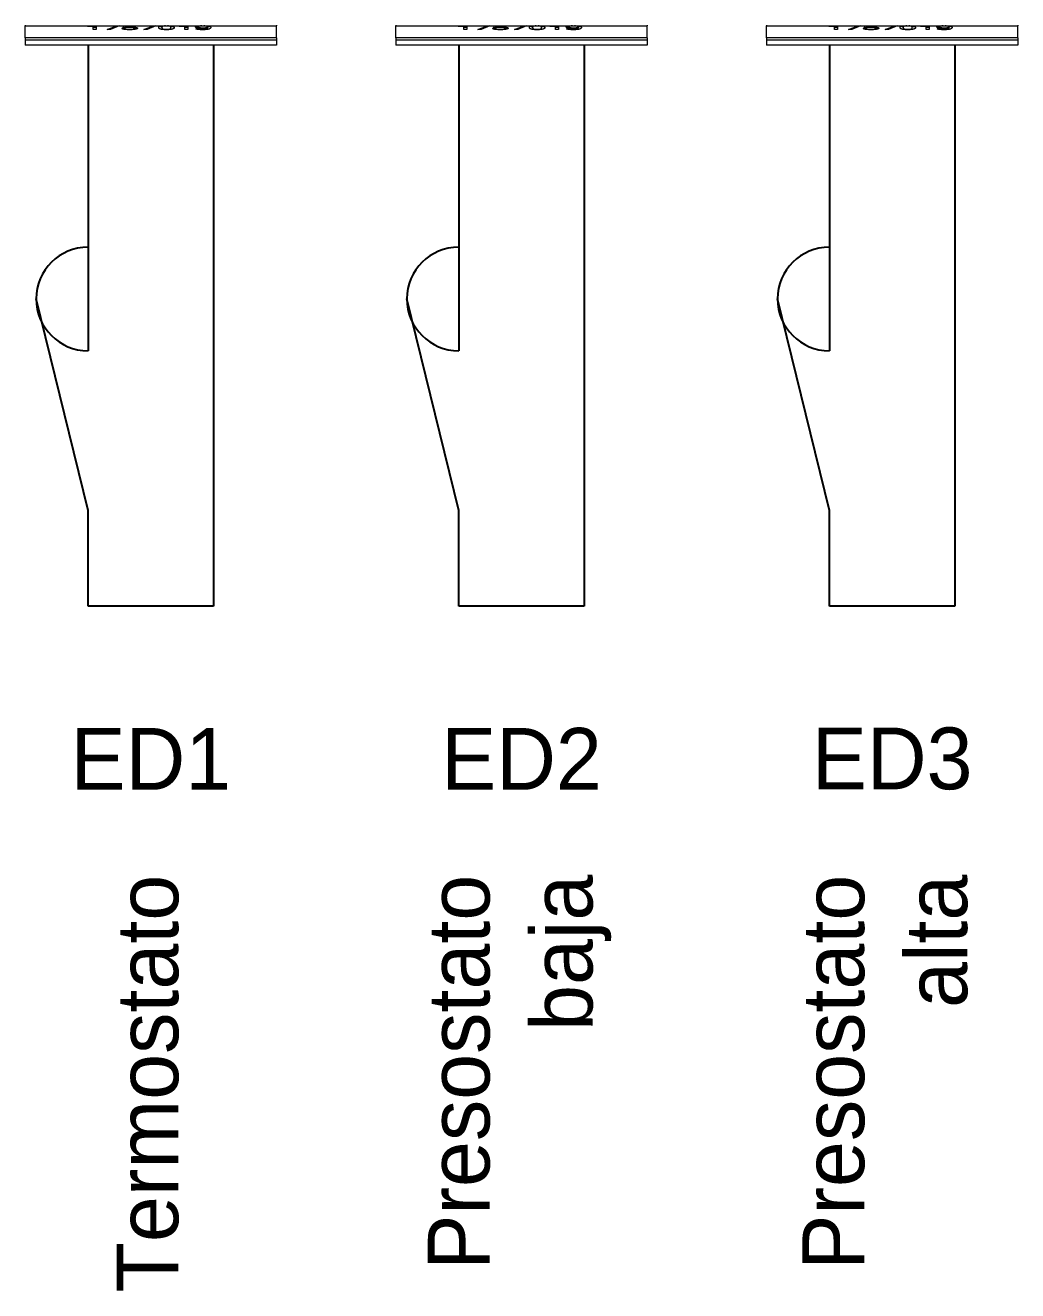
# Model space of a CAD drawing. Header units: millimetres. Extents: x 145 to 1488, y 403 to 626.
# Drawn here: x 195.2 to 235.4, y 403.6 to 454.8 of the extents above; entities that cross this region are included whole.
import ezdxf

# ---------------------------------------------------------------- set-up
doc = ezdxf.new("R2010")
doc.units = ezdxf.units.MM
doc.layers.add('TANGENT EDGES', color=7, linetype='Continuous', lineweight=0)
doc.layers.add('VISIBLE', color=7, linetype='Continuous', lineweight=0)

msp = doc.modelspace()

# ---------------------------------------------------------------- linework, layer by layer
for p, q in [((197.761, 453.97), (197.761, 441.603)), ((202.841, 453.97), (202.841, 431.276)), ((212.761, 453.97), (212.761, 441.603)), ((217.841, 453.97), (217.841, 431.276)), ((227.761, 453.97), (227.761, 441.603)), ((232.841, 453.97), (232.841, 431.276)), ((197.761, 435.148), (195.662, 443.702)), ((212.761, 435.148), (210.662, 443.702)), ((227.761, 435.148), (225.662, 443.702)), ((197.761, 431.276), (197.761, 435.148)), ((212.761, 431.276), (212.761, 435.148)), ((227.761, 431.276), (227.761, 435.148)), ((202.841, 431.276), (197.761, 431.276)), ((217.841, 431.276), (212.761, 431.276)), ((232.841, 431.276), (227.761, 431.276))]:
    msp.add_line(p, q)
for centre in [(197.761, 443.702), (212.761, 443.702), (227.761, 443.702)]:
    msp.add_arc(centre, 2.099, 90, 270)
at = {"layer": 'TANGENT EDGES'}
for p, q in [((199.438, 454.691), (199.438, 454.709)), ((199.583, 454.681), (199.583, 454.705)), ((199.677, 454.613), (199.677, 454.695)), ((200.795, 454.736), (200.795, 454.75)), ((201.069, 454.736), (201.069, 454.75)), ((202.183, 454.673), (202.183, 454.75)), ((202.275, 454.74), (202.275, 454.75)), ((202.384, 454.657), (202.384, 454.674)), ((202.547, 454.736), (202.547, 454.75)), ((214.438, 454.691), (214.438, 454.709)), ((214.583, 454.681), (214.583, 454.705)), ((214.677, 454.613), (214.677, 454.695)), ((215.795, 454.736), (215.795, 454.75)), ((216.069, 454.736), (216.069, 454.75)), ((217.183, 454.673), (217.183, 454.75)), ((217.275, 454.74), (217.275, 454.75)), ((217.384, 454.657), (217.384, 454.674)), ((217.547, 454.736), (217.547, 454.75)), ((229.438, 454.691), (229.438, 454.709)), ((229.583, 454.681), (229.583, 454.705)), ((229.677, 454.613), (229.677, 454.695)), ((230.795, 454.736), (230.795, 454.75)), ((231.069, 454.736), (231.069, 454.75)), ((232.183, 454.673), (232.183, 454.75)), ((232.275, 454.74), (232.275, 454.75)), ((232.384, 454.657), (232.384, 454.674)), ((232.547, 454.736), (232.547, 454.75)), ((205.381, 454.17), (195.221, 454.17)), ((199.234, 454.608), (199.234, 454.643)), ((199.441, 454.596), (199.441, 454.613)), ((200.932, 454.596), (200.932, 454.613)), ((202.207, 454.607), (202.207, 454.637)), ((202.388, 454.596), (202.388, 454.613)), ((220.381, 454.17), (210.221, 454.17)), ((214.234, 454.608), (214.234, 454.643)), ((214.441, 454.596), (214.441, 454.613)), ((215.932, 454.596), (215.932, 454.613)), ((217.207, 454.607), (217.207, 454.637)), ((217.388, 454.596), (217.388, 454.613)), ((235.381, 454.17), (225.221, 454.17)), ((229.234, 454.608), (229.234, 454.643)), ((229.441, 454.596), (229.441, 454.613)), ((230.932, 454.596), (230.932, 454.613)), ((232.207, 454.607), (232.207, 454.637)), ((232.388, 454.596), (232.388, 454.613))]:
    msp.add_line(p, q, dxfattribs=at)
at = {"layer": 'VISIBLE'}
for p, q in [((195.221, 454.774), (195.221, 454.75)), ((195.221, 454.75), (205.381, 454.75)), ((195.221, 454.27), (195.221, 454.75)), ((197.742, 454.721), (197.742, 454.738)), ((197.972, 454.729), (197.972, 454.75)), ((197.972, 454.599), (197.972, 454.729)), ((197.972, 454.698), (198.094, 454.698)), ((198.094, 454.75), (198.094, 454.599)), ((198.4, 454.745), (198.4, 454.75)), ((198.889, 454.745), (198.4, 454.745)), ((198.533, 454.599), (198.889, 454.745)), ((199.018, 454.75), (198.671, 454.599)), ((198.889, 454.745), (198.889, 454.75)), ((199.018, 454.75), (199.018, 454.75)), ((199.168, 454.677), (199.202, 454.75)), ((199.265, 454.677), (199.168, 454.677)), ((199.265, 454.677), (199.265, 454.75)), ((199.293, 454.699), (199.293, 454.75)), ((199.314, 454.745), (199.293, 454.699)), ((199.314, 454.745), (199.314, 454.75)), ((199.72, 454.745), (199.314, 454.745)), ((199.639, 454.653), (199.639, 454.7)), ((199.72, 454.75), (199.72, 454.745)), ((199.883, 454.745), (199.883, 454.75)), ((200.373, 454.745), (199.883, 454.745)), ((200.017, 454.599), (200.373, 454.745)), ((200.501, 454.75), (200.154, 454.599)), ((200.373, 454.745), (200.373, 454.75)), ((200.501, 454.75), (200.501, 454.75)), ((200.748, 454.682), (200.748, 454.75)), ((201.116, 454.682), (201.116, 454.75)), ((201.451, 454.721), (201.451, 454.738)), ((201.68, 454.729), (201.68, 454.75)), ((201.68, 454.599), (201.68, 454.729)), ((201.68, 454.698), (201.803, 454.698)), ((201.803, 454.75), (201.803, 454.599)), ((202.228, 454.712), (202.228, 454.75)), ((202.602, 454.675), (202.602, 454.692)), ((202.603, 454.692), (202.603, 454.75)), ((202.626, 454.75), (202.64, 454.747)), ((205.381, 454.774), (205.381, 454.75)), ((205.381, 454.27), (205.381, 454.75)), ((210.221, 454.774), (210.221, 454.75)), ((210.221, 454.75), (220.381, 454.75)), ((210.221, 454.27), (210.221, 454.75)), ((212.742, 454.721), (212.742, 454.738)), ((212.972, 454.729), (212.972, 454.75)), ((212.972, 454.599), (212.972, 454.729)), ((212.972, 454.698), (213.094, 454.698)), ((213.094, 454.75), (213.094, 454.599)), ((213.4, 454.745), (213.4, 454.75)), ((213.889, 454.745), (213.4, 454.745)), ((213.533, 454.599), (213.889, 454.745)), ((214.018, 454.75), (213.671, 454.599)), ((213.889, 454.745), (213.889, 454.75)), ((214.018, 454.75), (214.018, 454.75)), ((214.168, 454.677), (214.202, 454.75)), ((214.265, 454.677), (214.168, 454.677)), ((214.265, 454.677), (214.265, 454.75)), ((214.293, 454.699), (214.293, 454.75)), ((214.314, 454.745), (214.293, 454.699)), ((214.314, 454.745), (214.314, 454.75)), ((214.72, 454.745), (214.314, 454.745)), ((214.639, 454.653), (214.639, 454.7)), ((214.72, 454.75), (214.72, 454.745)), ((214.883, 454.745), (214.883, 454.75)), ((215.373, 454.745), (214.883, 454.745)), ((215.017, 454.599), (215.373, 454.745)), ((215.501, 454.75), (215.154, 454.599)), ((215.373, 454.745), (215.373, 454.75)), ((215.501, 454.75), (215.501, 454.75)), ((215.748, 454.682), (215.748, 454.75)), ((216.116, 454.682), (216.116, 454.75)), ((216.451, 454.721), (216.451, 454.738)), ((216.68, 454.729), (216.68, 454.75)), ((216.68, 454.599), (216.68, 454.729)), ((216.68, 454.698), (216.803, 454.698)), ((216.803, 454.75), (216.803, 454.599)), ((217.228, 454.712), (217.228, 454.75)), ((217.602, 454.675), (217.602, 454.692)), ((217.603, 454.692), (217.603, 454.75)), ((217.626, 454.75), (217.64, 454.747)), ((220.381, 454.774), (220.381, 454.75)), ((220.381, 454.27), (220.381, 454.75)), ((225.221, 454.774), (225.221, 454.75)), ((225.221, 454.75), (235.381, 454.75)), ((225.221, 454.27), (225.221, 454.75)), ((227.742, 454.721), (227.742, 454.738)), ((227.972, 454.729), (227.972, 454.75)), ((227.972, 454.599), (227.972, 454.729)), ((227.972, 454.698), (228.094, 454.698)), ((228.094, 454.75), (228.094, 454.599)), ((228.4, 454.745), (228.4, 454.75)), ((228.889, 454.745), (228.4, 454.745)), ((228.533, 454.599), (228.889, 454.745)), ((229.018, 454.75), (228.671, 454.599)), ((228.889, 454.745), (228.889, 454.75)), ((229.018, 454.75), (229.018, 454.75)), ((229.168, 454.677), (229.202, 454.75)), ((229.265, 454.677), (229.168, 454.677)), ((229.265, 454.677), (229.265, 454.75)), ((229.293, 454.699), (229.293, 454.75)), ((229.314, 454.745), (229.293, 454.699)), ((229.314, 454.745), (229.314, 454.75)), ((229.72, 454.745), (229.314, 454.745)), ((229.639, 454.653), (229.639, 454.7)), ((229.72, 454.75), (229.72, 454.745)), ((229.883, 454.745), (229.883, 454.75)), ((230.373, 454.745), (229.883, 454.745)), ((230.017, 454.599), (230.373, 454.745)), ((230.501, 454.75), (230.154, 454.599)), ((230.373, 454.745), (230.373, 454.75)), ((230.501, 454.75), (230.501, 454.75)), ((230.748, 454.682), (230.748, 454.75)), ((231.116, 454.682), (231.116, 454.75)), ((231.451, 454.721), (231.451, 454.738)), ((231.68, 454.729), (231.68, 454.75)), ((231.68, 454.599), (231.68, 454.729)), ((231.68, 454.698), (231.803, 454.698)), ((231.803, 454.75), (231.803, 454.599)), ((232.228, 454.712), (232.228, 454.75)), ((232.602, 454.675), (232.602, 454.692)), ((232.603, 454.692), (232.603, 454.75)), ((232.626, 454.75), (232.64, 454.747)), ((235.381, 454.774), (235.381, 454.75)), ((235.381, 454.27), (235.381, 454.75)), ((195.221, 454.27), (195.221, 454.17)), ((205.381, 454.27), (195.221, 454.27)), ((195.221, 454.17), (195.221, 453.97)), ((198.094, 454.599), (197.972, 454.599)), ((198.671, 454.599), (198.533, 454.599)), ((198.671, 454.599), (198.671, 454.655)), ((199.134, 454.643), (199.261, 454.643)), ((200.154, 454.599), (200.017, 454.599)), ((200.154, 454.599), (200.154, 454.655)), ((201.803, 454.599), (201.68, 454.599)), ((202.117, 454.637), (202.243, 454.637)), ((205.381, 454.27), (205.381, 454.17)), ((205.381, 454.17), (205.381, 453.97)), ((210.221, 454.27), (210.221, 454.17)), ((220.381, 454.27), (210.221, 454.27)), ((210.221, 454.17), (210.221, 453.97)), ((213.094, 454.599), (212.972, 454.599)), ((213.671, 454.599), (213.533, 454.599)), ((213.671, 454.599), (213.671, 454.655)), ((214.134, 454.643), (214.261, 454.643)), ((215.154, 454.599), (215.017, 454.599)), ((215.154, 454.599), (215.154, 454.655)), ((216.803, 454.599), (216.68, 454.599)), ((217.117, 454.637), (217.243, 454.637)), ((220.381, 454.27), (220.381, 454.17)), ((220.381, 454.17), (220.381, 453.97)), ((225.221, 454.27), (225.221, 454.17)), ((235.381, 454.27), (225.221, 454.27)), ((225.221, 454.17), (225.221, 453.97)), ((228.094, 454.599), (227.972, 454.599)), ((228.671, 454.599), (228.533, 454.599)), ((228.671, 454.599), (228.671, 454.655)), ((229.134, 454.643), (229.261, 454.643)), ((230.154, 454.599), (230.017, 454.599)), ((230.154, 454.599), (230.154, 454.655)), ((231.803, 454.599), (231.68, 454.599)), ((232.117, 454.637), (232.243, 454.637)), ((235.381, 454.27), (235.381, 454.17)), ((235.381, 454.17), (235.381, 453.97)), ((205.381, 453.97), (195.221, 453.97)), ((220.381, 453.97), (210.221, 453.97)), ((235.381, 453.97), (225.221, 453.97))]:
    msp.add_line(p, q, dxfattribs=at)
for points in [[(197.742, 454.738), (197.887, 454.738), (197.952, 454.75)], [(197.972, 454.729), (197.898, 454.721), (197.742, 454.721)], [(199.438, 454.691), (199.336, 454.691), (199.265, 454.677)], [(199.293, 454.699), (199.363, 454.709), (199.47, 454.709)], [(199.583, 454.681), (199.527, 454.691), (199.438, 454.691)], [(199.47, 454.709), (199.589, 454.709), (199.678, 454.694)], [(199.639, 454.653), (199.639, 454.671), (199.583, 454.681)], [(199.678, 454.694), (199.766, 454.68), (199.766, 454.655)], [(200.621, 454.682), (200.621, 454.729), (200.714, 454.75)], [(200.932, 454.596), (200.621, 454.596), (200.621, 454.682)], [(200.748, 454.706), (200.69, 454.715), (200.659, 454.731)], [(200.795, 454.736), (200.748, 454.72), (200.748, 454.682)], [(200.748, 454.682), (200.748, 454.643), (200.795, 454.628)], [(200.892, 454.75), (200.831, 454.747), (200.795, 454.736)], [(201.243, 454.682), (201.243, 454.596), (200.932, 454.596)], [(201.069, 454.736), (201.033, 454.747), (200.972, 454.75)], [(201.116, 454.682), (201.116, 454.72), (201.069, 454.736)], [(201.069, 454.628), (201.116, 454.643), (201.116, 454.682)], [(201.205, 454.731), (201.174, 454.715), (201.116, 454.706)], [(201.149, 454.75), (201.243, 454.729), (201.243, 454.682)], [(201.451, 454.738), (201.596, 454.738), (201.661, 454.75)], [(201.68, 454.729), (201.606, 454.721), (201.451, 454.721)], [(202.101, 454.711), (202.101, 454.734), (202.177, 454.75)], [(202.183, 454.673), (202.101, 454.688), (202.101, 454.711)], [(202.384, 454.657), (202.265, 454.657), (202.183, 454.673)], [(202.275, 454.74), (202.228, 454.729), (202.228, 454.712)], [(202.228, 454.712), (202.228, 454.695), (202.276, 454.685)], [(202.36, 454.75), (202.309, 454.748), (202.275, 454.74)], [(202.276, 454.685), (202.324, 454.674), (202.406, 454.674)], [(202.602, 454.675), (202.507, 454.657), (202.384, 454.657)], [(202.726, 454.687), (202.726, 454.596), (202.388, 454.596)], [(202.406, 454.674), (202.507, 454.674), (202.603, 454.692)], [(202.547, 454.736), (202.505, 454.747), (202.443, 454.75)], [(202.537, 454.629), (202.591, 454.645), (202.602, 454.675)], [(202.603, 454.692), (202.601, 454.721), (202.547, 454.736)], [(202.684, 454.733), (202.654, 454.718), (202.603, 454.709)], [(202.64, 454.747), (202.726, 454.726), (202.726, 454.687)], [(212.742, 454.738), (212.887, 454.738), (212.952, 454.75)], [(212.972, 454.729), (212.898, 454.721), (212.742, 454.721)], [(214.438, 454.691), (214.336, 454.691), (214.265, 454.677)], [(214.293, 454.699), (214.363, 454.709), (214.47, 454.709)], [(214.583, 454.681), (214.527, 454.691), (214.438, 454.691)], [(214.47, 454.709), (214.589, 454.709), (214.678, 454.694)], [(214.639, 454.653), (214.639, 454.671), (214.583, 454.681)], [(214.678, 454.694), (214.766, 454.68), (214.766, 454.655)], [(215.621, 454.682), (215.621, 454.729), (215.714, 454.75)], [(215.932, 454.596), (215.621, 454.596), (215.621, 454.682)], [(215.748, 454.706), (215.69, 454.715), (215.659, 454.731)], [(215.795, 454.736), (215.748, 454.72), (215.748, 454.682)], [(215.748, 454.682), (215.748, 454.643), (215.795, 454.628)], [(215.892, 454.75), (215.831, 454.747), (215.795, 454.736)], [(216.243, 454.682), (216.243, 454.596), (215.932, 454.596)], [(216.069, 454.736), (216.033, 454.747), (215.972, 454.75)], [(216.116, 454.682), (216.116, 454.72), (216.069, 454.736)], [(216.069, 454.628), (216.116, 454.643), (216.116, 454.682)], [(216.205, 454.731), (216.174, 454.715), (216.116, 454.706)], [(216.149, 454.75), (216.243, 454.729), (216.243, 454.682)], [(216.451, 454.738), (216.596, 454.738), (216.661, 454.75)], [(216.68, 454.729), (216.606, 454.721), (216.451, 454.721)], [(217.101, 454.711), (217.101, 454.734), (217.177, 454.75)], [(217.183, 454.673), (217.101, 454.688), (217.101, 454.711)], [(217.384, 454.657), (217.265, 454.657), (217.183, 454.673)], [(217.275, 454.74), (217.228, 454.729), (217.228, 454.712)], [(217.228, 454.712), (217.228, 454.695), (217.276, 454.685)], [(217.36, 454.75), (217.309, 454.748), (217.275, 454.74)], [(217.276, 454.685), (217.324, 454.674), (217.406, 454.674)], [(217.602, 454.675), (217.507, 454.657), (217.384, 454.657)], [(217.726, 454.687), (217.726, 454.596), (217.388, 454.596)], [(217.406, 454.674), (217.507, 454.674), (217.603, 454.692)], [(217.547, 454.736), (217.505, 454.747), (217.443, 454.75)], [(217.537, 454.629), (217.591, 454.645), (217.602, 454.675)], [(217.603, 454.692), (217.601, 454.721), (217.547, 454.736)], [(217.684, 454.733), (217.654, 454.718), (217.603, 454.709)], [(217.64, 454.747), (217.726, 454.726), (217.726, 454.687)], [(227.742, 454.738), (227.887, 454.738), (227.952, 454.75)], [(227.972, 454.729), (227.898, 454.721), (227.742, 454.721)], [(229.438, 454.691), (229.336, 454.691), (229.265, 454.677)], [(229.293, 454.699), (229.363, 454.709), (229.47, 454.709)], [(229.583, 454.681), (229.527, 454.691), (229.438, 454.691)], [(229.47, 454.709), (229.589, 454.709), (229.678, 454.694)], [(229.639, 454.653), (229.639, 454.671), (229.583, 454.681)], [(229.678, 454.694), (229.766, 454.68), (229.766, 454.655)], [(230.621, 454.682), (230.621, 454.729), (230.714, 454.75)], [(230.932, 454.596), (230.621, 454.596), (230.621, 454.682)], [(230.748, 454.706), (230.69, 454.715), (230.659, 454.731)], [(230.795, 454.736), (230.748, 454.72), (230.748, 454.682)], [(230.748, 454.682), (230.748, 454.643), (230.795, 454.628)], [(230.892, 454.75), (230.831, 454.747), (230.795, 454.736)], [(231.243, 454.682), (231.243, 454.596), (230.932, 454.596)], [(231.069, 454.736), (231.033, 454.747), (230.972, 454.75)], [(231.116, 454.682), (231.116, 454.72), (231.069, 454.736)], [(231.069, 454.628), (231.116, 454.643), (231.116, 454.682)], [(231.205, 454.731), (231.174, 454.715), (231.116, 454.706)], [(231.149, 454.75), (231.243, 454.729), (231.243, 454.682)], [(231.451, 454.738), (231.596, 454.738), (231.661, 454.75)], [(231.68, 454.729), (231.606, 454.721), (231.451, 454.721)], [(232.101, 454.711), (232.101, 454.734), (232.177, 454.75)], [(232.183, 454.673), (232.101, 454.688), (232.101, 454.711)], [(232.384, 454.657), (232.265, 454.657), (232.183, 454.673)], [(232.275, 454.74), (232.228, 454.729), (232.228, 454.712)], [(232.228, 454.712), (232.228, 454.695), (232.276, 454.685)], [(232.36, 454.75), (232.309, 454.748), (232.275, 454.74)], [(232.276, 454.685), (232.324, 454.674), (232.406, 454.674)], [(232.602, 454.675), (232.507, 454.657), (232.384, 454.657)], [(232.726, 454.687), (232.726, 454.596), (232.388, 454.596)], [(232.406, 454.674), (232.507, 454.674), (232.603, 454.692)], [(232.547, 454.736), (232.505, 454.747), (232.443, 454.75)], [(232.537, 454.629), (232.591, 454.645), (232.602, 454.675)], [(232.603, 454.692), (232.601, 454.721), (232.547, 454.736)], [(232.684, 454.733), (232.654, 454.718), (232.603, 454.709)], [(232.64, 454.747), (232.726, 454.726), (232.726, 454.687)], [(199.234, 454.608), (199.148, 454.62), (199.134, 454.643)], [(199.441, 454.596), (199.319, 454.596), (199.234, 454.608)], [(199.261, 454.643), (199.271, 454.628), (199.321, 454.62)], [(199.321, 454.62), (199.371, 454.613), (199.441, 454.613)], [(199.441, 454.613), (199.529, 454.613), (199.584, 454.625)], [(199.677, 454.613), (199.588, 454.596), (199.441, 454.596)], [(199.584, 454.625), (199.639, 454.636), (199.639, 454.653)], [(199.766, 454.655), (199.766, 454.63), (199.677, 454.613)], [(200.795, 454.628), (200.842, 454.613), (200.932, 454.613)], [(200.932, 454.613), (201.022, 454.613), (201.069, 454.628)], [(202.207, 454.607), (202.132, 454.617), (202.117, 454.637)], [(202.388, 454.596), (202.281, 454.596), (202.207, 454.607)], [(202.243, 454.637), (202.259, 454.613), (202.396, 454.613)], [(202.396, 454.613), (202.484, 454.613), (202.537, 454.629)], [(214.234, 454.608), (214.148, 454.62), (214.134, 454.643)], [(214.441, 454.596), (214.319, 454.596), (214.234, 454.608)], [(214.261, 454.643), (214.271, 454.628), (214.321, 454.62)], [(214.321, 454.62), (214.371, 454.613), (214.441, 454.613)], [(214.441, 454.613), (214.529, 454.613), (214.584, 454.625)], [(214.677, 454.613), (214.588, 454.596), (214.441, 454.596)], [(214.584, 454.625), (214.639, 454.636), (214.639, 454.653)], [(214.766, 454.655), (214.766, 454.63), (214.677, 454.613)], [(215.795, 454.628), (215.842, 454.613), (215.932, 454.613)], [(215.932, 454.613), (216.022, 454.613), (216.069, 454.628)], [(217.207, 454.607), (217.132, 454.617), (217.117, 454.637)], [(217.388, 454.596), (217.281, 454.596), (217.207, 454.607)], [(217.243, 454.637), (217.259, 454.613), (217.396, 454.613)], [(217.396, 454.613), (217.484, 454.613), (217.537, 454.629)], [(229.234, 454.608), (229.148, 454.62), (229.134, 454.643)], [(229.441, 454.596), (229.319, 454.596), (229.234, 454.608)], [(229.261, 454.643), (229.271, 454.628), (229.321, 454.62)], [(229.321, 454.62), (229.371, 454.613), (229.441, 454.613)], [(229.441, 454.613), (229.529, 454.613), (229.584, 454.625)], [(229.677, 454.613), (229.588, 454.596), (229.441, 454.596)], [(229.584, 454.625), (229.639, 454.636), (229.639, 454.653)], [(229.766, 454.655), (229.766, 454.63), (229.677, 454.613)], [(230.795, 454.628), (230.842, 454.613), (230.932, 454.613)], [(230.932, 454.613), (231.022, 454.613), (231.069, 454.628)], [(232.207, 454.607), (232.132, 454.617), (232.117, 454.637)], [(232.388, 454.596), (232.281, 454.596), (232.207, 454.607)], [(232.243, 454.637), (232.259, 454.613), (232.396, 454.613)], [(232.396, 454.613), (232.484, 454.613), (232.537, 454.629)]]:
    msp.add_open_spline(points, degree=2, dxfattribs=at)

# ---------------------------------------------------------------- texts
at = {"char_height": 2.5, "width": 26.81393, "attachment_point": 5}
for s, insert in [('ED1', (200.301, 425.093)), ('ED2', (215.301, 425.093)), ('ED3', (230.301, 425.093))]:
    msp.add_mtext(s, dxfattribs=dict(at, insert=insert))
at = {"char_height": 2.5, "width": 42.41678, "attachment_point": 3, "rotation": 90}
for s, insert in [('Presostato\\Pbaja', (211.51, 420.404)), ('Presostato\\Palta', (226.67, 420.404)), ('Termostato', (198.912, 420.404))]:
    msp.add_mtext(s, dxfattribs=dict(at, insert=insert))

doc.saveas('drawing.dxf')
